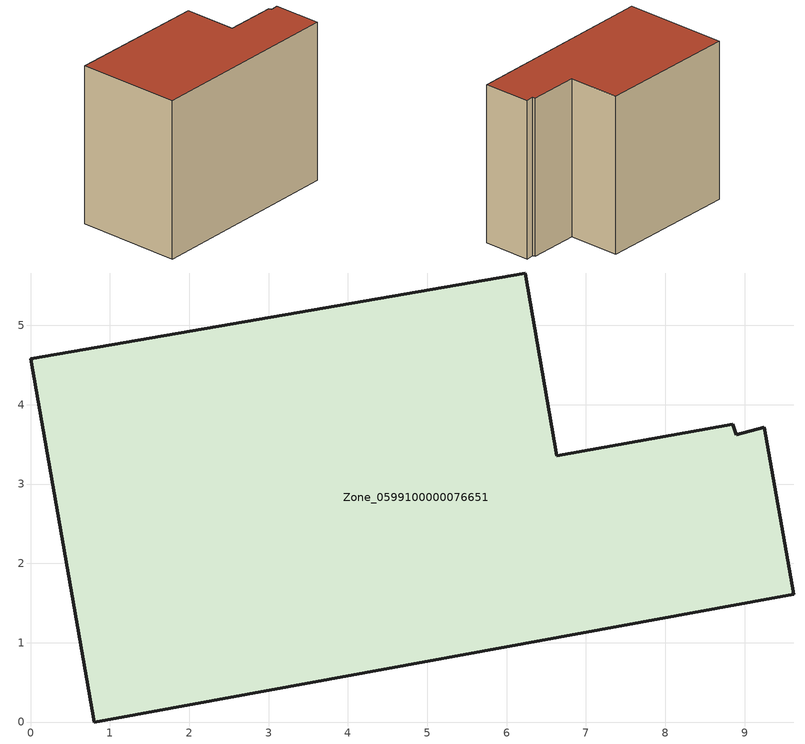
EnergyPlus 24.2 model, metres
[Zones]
Zone_0599100000076651
 floor ground (C_G): 9.25,3.72 9.62,1.61 0.81,0 0,4.58 6.24,5.66 6.63,3.36 8.85,3.75 8.9,3.62 z0
 wall outside (C_F): 0.81,0 9.62,1.61 9.25,3.72 8.9,3.62 8.85,3.75 6.63,3.36 6.24,5.66 0,4.58 0.81,0 z0:7.15
 roof outside (C_R): 9.62,1.61 9.25,3.72 8.9,3.62 8.85,3.75 6.63,3.36 6.24,5.66 0,4.58 0.81,0 z7.15
[BUILDING]
Pand.0599100000076651: North Axis=0; Terrain=City; Loads Convergence Tolerance Value=0.04; Temperature Convergence Tolerance Value=0.4; Solar Distribution=FullExterior; Maximum Number of Warmup Days=25; Minimum Number of Warmup Days=1
[Site:Location]
Rotterdam.The.Hague.AP_ZH_NLD Design_Conditions: Latitude=51.96; Longitude=4.45; Time Zone=1; Elevation=-4.5
[SITE:GROUNDTEMPERATURE:BUILDINGSURFACE]
18, 18, 18, 18, 18, 18, 18, 18, 18, 18, 18, 18
[MATERIAL] Thermal Absorptance=0.9; Solar Absorptance=0.7; Visible Absorptance=0.7
Name | Roughness | Thickness | Conductivity | Density | Specific Heat
G.TI.1946 | MediumSmooth | 0.15 | 1 | 540 | 1210
F.TI.1946 | Rough | 0.3 | 0.857143 | 1920 | 840
R.TI.1946 | MediumRough | 0.2 | 0.1 | 1500 | 1000
[CONSTRUCTION]
C_G: G.TI.1946
C_F: F.TI.1946
C_R: R.TI.1946
[ZONE]
Zone_0599100000076651: Type=1; Multiplier=1; Ceiling Height=Autocalculate; Volume=Autocalculate; Floor Area=autocalculate; Part of Total Floor Area=Yes
[ZONEINFILTRATION:DESIGNFLOWRATE]
Infil_Zone_0599100000076651: Zone or ZoneList or Space or SpaceList=Zone_0599100000076651; Schedule=AlwaysOn; Design Flow Rate Calculation Method=Flow/Area; Flow Rate per Floor Area=0.003; Constant Term Coefficient=1; Temperature Term Coefficient=0; Velocity Term Coefficient=0; Velocity Squared Term Coefficient=0
[HVACTEMPLATE:ZONE:IDEALLOADSAIRSYSTEM]
Zone_0599100000076651: Maximum Heating Supply Air Temperature=50; Minimum Cooling Supply Air Temperature=13; Maximum Heating Supply Air Humidity Ratio=0.0156; Minimum Cooling Supply Air Humidity Ratio=0.0077; Heating Limit=NoLimit; Cooling Limit=NoLimit; Dehumidification Control Type=ConstantSensibleHeatRatio; Cooling Sensible Heat Ratio=0.7; Dehumidification Setpoint=60; Humidification Control Type=None; Humidification Setpoint=30; Outdoor Air Method=None; Outdoor Air Flow Rate per Person=0.00944; Outdoor Air Flow Rate per Zone Floor Area=0; Outdoor Air Flow Rate per Zone=0; Demand Controlled Ventilation Type=None; Outdoor Air Economizer Type=NoEconomizer; Heat Recovery Type=None; Sensible Heat Recovery Effectiveness=0.7; Latent Heat Recovery Effectiveness=0.65
[ZONECONTROL:THERMOSTAT]
ThermostatControl_Zone_0599100000076651: Zone or ZoneList=Zone_0599100000076651; Control Type Schedule=DualSetpointControlType; Control 1=Thermostat_Zone_0599100000076651; Temperature Difference Between Cutout And Setpoint=0
[THERMOSTATSETPOINT:DUALSETPOINT]
Thermostat_Zone_0599100000076651: Heating Setpoint Temperature Schedule=HeatingSetpoint_Zone_0599100000076651; Cooling Setpoint Temperature Schedule=CoolingSetpoint_Zone_0599100000076651
[SCHEDULE:COMPACT]
HeatingSetpoint_Zone_0599100000076651: Through: 12/31, For: AllDays, Until: 24:00, 21
CoolingSetpoint_Zone_0599100000076651: Through: 12/31, For: AllDays, Until: 24:00, 24
DualSetpointControlType: Through: 12/31, For: AllDays, Until: 24:00, 4
AlwaysOn: Through: 12/31, For: AllDays, Until: 24:00, 1
